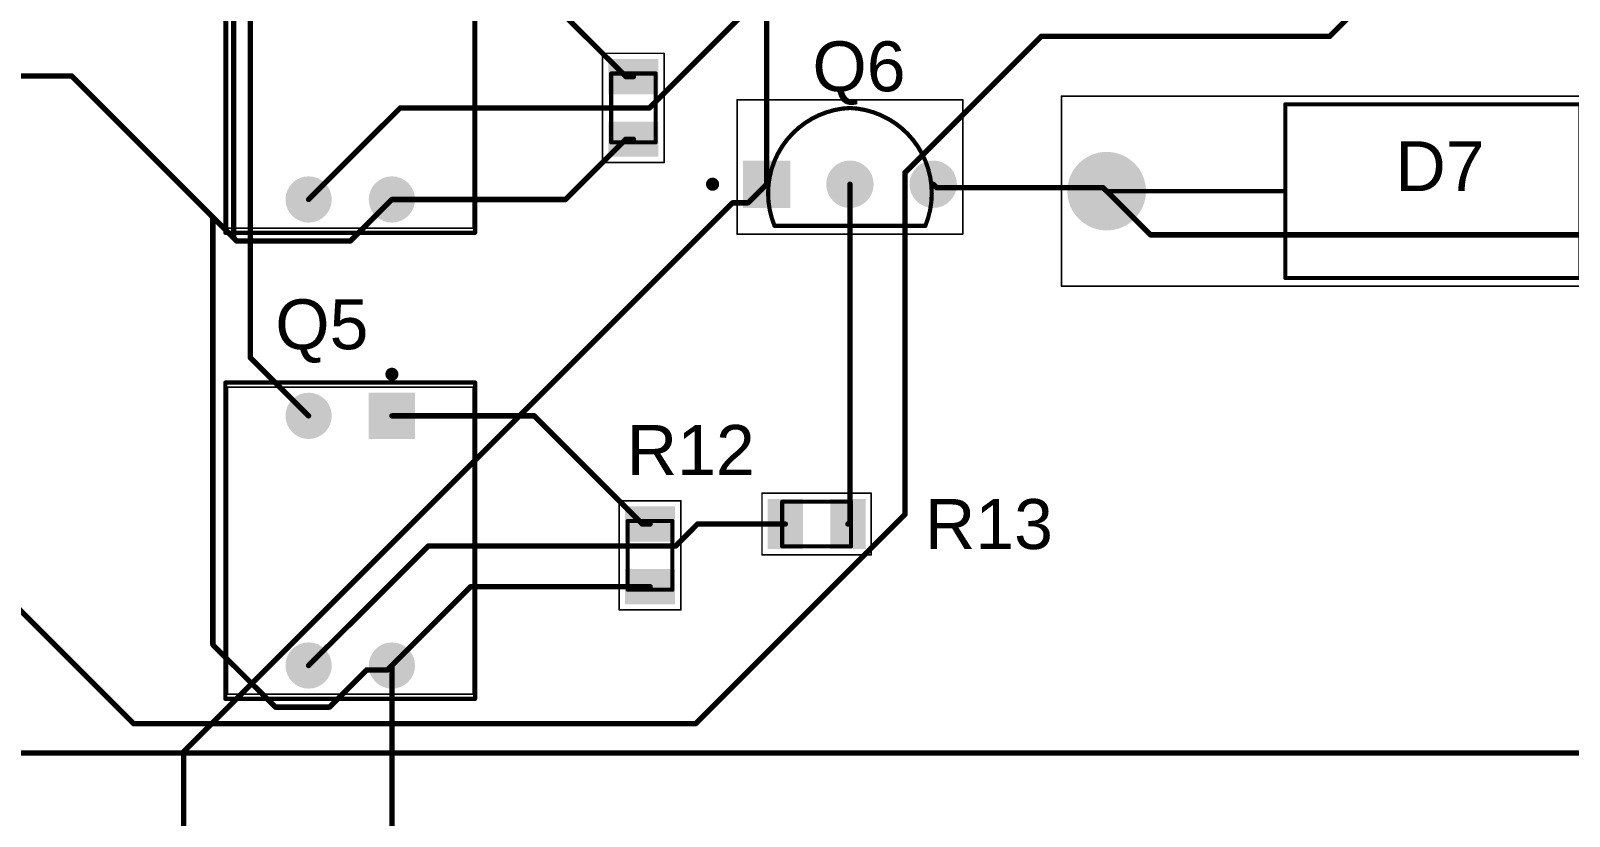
# Model space of a CAD drawing. Header units: inches. Extents: x -0.1 to 5.62, y -0.6 to 4.67.
# Drawn here: x 1.716 to 3.564, y 0.349 to 1.293 of the extents above; entities that cross this region are included whole.
import ezdxf

# ---------------------------------------------------------------- set-up
doc = ezdxf.new("R2010")
doc.units = ezdxf.units.IN
doc.header["$MEASUREMENT"] = 0
for name, color, linetype in [('Bottom Layer', 5, 'Continuous'), ('Bottom Solder', 6, 'Continuous'), ('Mechanical 13', 56, 'Continuous'), ('Mechanical 15', 56, 'Continuous'), ('Multi-Layer', 9, 'Continuous'), ('Pad Holes', 156, 'Continuous'), ('Top Layer', 1, 'Continuous'), ('Top Overlay', 2, 'Continuous'), ('Top Paste', 8, 'Continuous'), ('Top Solder', 216, 'Continuous')]:
    doc.layers.add(name, color=color, linetype=linetype)
doc.styles.add('Arial', font='', dxfattribs={"height": 0.2})
doc.styles.get('Arial').set_extended_font_data('Arial')

# ---------------------------------------------------------------- blocks, each defined once
blk = doc.blocks.new('2N2222A___1_2')
at = {"layer": 'Bottom Layer'}
blk.add_hatch(color=5, dxfattribs=at).paths.add_polyline_path([(-0.1256, -0.0662), (-0.0744, -0.0662), (-0.0744, -0.1173), (-0.1256, -0.1173)])
h = blk.add_hatch(color=5, dxfattribs=at)
edge = h.paths.add_edge_path()
edge.add_arc((0, -0.0917), 0.0256, 0, 360)
h = blk.add_hatch(color=5, dxfattribs=at)
edge = h.paths.add_edge_path()
edge.add_arc((0.1, -0.0917), 0.0256, 0, 360)
at = {"layer": 'Bottom Solder'}
blk.add_hatch(color=6, dxfattribs=at).paths.add_polyline_path([(-0.1285, -0.0632), (-0.0715, -0.0632), (-0.0715, -0.1202), (-0.1285, -0.1202)])
h = blk.add_hatch(color=6, dxfattribs=at)
edge = h.paths.add_edge_path()
edge.add_arc((0, -0.0917), 0.0285, 0, 360)
h = blk.add_hatch(color=6, dxfattribs=at)
edge = h.paths.add_edge_path()
edge.add_arc((0.1, -0.0917), 0.0285, 0, 360)
at = {"layer": 'Multi-Layer'}
h = blk.add_hatch(color=9, dxfattribs=at)
edge = h.paths.add_edge_path()
edge.add_arc((0, -0.0917), 0.0256, 0, 360)
h = blk.add_hatch(color=9, dxfattribs=at)
edge = h.paths.add_edge_path()
edge.add_arc((0.1, -0.0917), 0.0256, 0, 360)
at = {"layer": 'Pad Holes'}
h = blk.add_hatch(color=7, dxfattribs=at)
edge = h.paths.add_edge_path()
edge.add_arc((-0.1, -0.0917), 0.0156, 0, 360)
h = blk.add_hatch(color=7, dxfattribs=at)
edge = h.paths.add_edge_path()
edge.add_arc((0, -0.0917), 0.0156, 0, 360)
h = blk.add_hatch(color=7, dxfattribs=at)
edge = h.paths.add_edge_path()
edge.add_arc((0.1, -0.0917), 0.0156, 0, 360)
at = {"layer": 'Top Layer'}
blk.add_hatch(color=1, dxfattribs=at).paths.add_polyline_path([(-0.1256, -0.0662), (-0.0744, -0.0662), (-0.0744, -0.1173), (-0.1256, -0.1173)])
h = blk.add_hatch(color=1, dxfattribs=at)
edge = h.paths.add_edge_path()
edge.add_arc((0, -0.0917), 0.0256, 0, 360)
h = blk.add_hatch(color=1, dxfattribs=at)
edge = h.paths.add_edge_path()
edge.add_arc((0.1, -0.0917), 0.0256, 0, 360)
at = {"layer": 'Top Solder'}
blk.add_hatch(color=216, dxfattribs=at).paths.add_polyline_path([(-0.1285, -0.0632), (-0.0715, -0.0632), (-0.0715, -0.1202), (-0.1285, -0.1202)])
h = blk.add_hatch(color=216, dxfattribs=at)
edge = h.paths.add_edge_path()
edge.add_arc((0, -0.0917), 0.0285, 0, 360)
h = blk.add_hatch(color=216, dxfattribs=at)
edge = h.paths.add_edge_path()
edge.add_arc((0.1, -0.0917), 0.0285, 0, 360)
at = {"layer": 'Mechanical 13', "const_width": 0.005}
for points in [[(-0.0908, -0.141, -0.520567), (0.0008, 0)], [(-0.0008, 0, -0.520567), (0.0908, -0.141)]]:
    blk.add_lwpolyline(points, format="xyb", dxfattribs=at)
at = {"layer": 'Mechanical 13'}
for points, const_width in [([(-0.002, 0, 1), (0.0005, 0, 1)], 0.0025), ([(-0.0005, 0, 1), (0.002, 0, 1)], 0.0025), ([(-0.161, -0.0917, 1), (-0.1689, -0.0917, 1)], 0.00787), ([(-0.1708, -0.0917, 1), (-0.1669, -0.0917, 1)], 0.00394), ([(-0.163, -0.0917, 1), (-0.159, -0.0917, 1)], 0.00394), ([(-0.0921, -0.141, 1), (-0.0896, -0.141, 1)], 0.0025), ([(-0.0918, -0.1417, 1), (-0.0893, -0.1417, 1)], 0.0025), ([(0.0893, -0.1417, 1), (0.0918, -0.1417, 1)], 0.0025), ([(0.0896, -0.141, 1), (0.0921, -0.141, 1)], 0.0025)]:
    blk.add_lwpolyline(points, format="xyb", close=True, dxfattribs=dict(at, const_width=const_width))
at = {"layer": 'Mechanical 13', "const_width": 0.005}
blk.add_lwpolyline([(-0.0906, -0.1417), (0.0906, -0.1417)], dxfattribs=at)
at = {"layer": 'Mechanical 15', "const_width": 0.00197}
for points in [[(-0.1354, 0.0099), (0.1354, 0.0099)], [(-0.1354, -0.1516), (-0.1354, 0.0099)], [(0.1354, -0.1516), (0.1354, 0.0099)], [(-0.1354, -0.1516), (0.1354, -0.1516)]]:
    blk.add_lwpolyline(points, dxfattribs=at)
at = {"layer": 'Mechanical 15', "const_width": 0.000984}
for points in [[(-0.1359, 0.0099, 1), (-0.1349, 0.0099, 1)], [(-0.1359, 0.0099, 1), (-0.1349, 0.0099, 1)], [(0.1349, 0.0099, 1), (0.1359, 0.0099, 1)], [(0.1349, 0.0099, 1), (0.1359, 0.0099, 1)], [(-0.1359, -0.1516, 1), (-0.1349, -0.1516, 1)], [(-0.1359, -0.1516, 1), (-0.1349, -0.1516, 1)], [(0.1349, -0.1516, 1), (0.1359, -0.1516, 1)], [(0.1349, -0.1516, 1), (0.1359, -0.1516, 1)]]:
    blk.add_lwpolyline(points, format="xyb", close=True, dxfattribs=at)
at = {"layer": 'Top Overlay', "const_width": 0.005}
for points in [[(-0.0862, -0.0544, -0.267949), (0.0008, 0)], [(-0.0008, 0, -0.267949), (0.0862, -0.0544)]]:
    blk.add_lwpolyline(points, format="xyb", dxfattribs=at)
at = {"layer": 'Top Overlay'}
for points, const_width in [([(-0.0021, 0, 1), (0.0004, 0, 1)], 0.0025), ([(-0.0004, 0, 1), (0.0021, 0, 1)], 0.0025), ([(-0.0875, -0.0544, 1), (-0.085, -0.0544, 1)], 0.0025), ([(0.085, -0.0544, 1), (0.0875, -0.0544, 1)], 0.0025), ([(-0.161, -0.0917, 1), (-0.1689, -0.0917, 1)], 0.00787), ([(-0.1708, -0.0917, 1), (-0.1669, -0.0917, 1)], 0.00394), ([(-0.163, -0.0917, 1), (-0.159, -0.0917, 1)], 0.00394), ([(-0.0918, -0.1417, 1), (-0.0893, -0.1417, 1)], 0.0025), ([(0.0893, -0.1417, 1), (0.0918, -0.1417, 1)], 0.0025)]:
    blk.add_lwpolyline(points, format="xyb", close=True, dxfattribs=dict(at, const_width=const_width))
at = {"layer": 'Top Overlay', "const_width": 0.005}
blk.add_lwpolyline([(-0.0906, -0.1417), (0.0906, -0.1417)], dxfattribs=at)
blk = doc.blocks.new('RESC2012X60N_13')
at = {"layer": 'Top Layer'}
for points in [[(-0.0557, 0.0272), (-0.0195, 0.0272), (-0.0195, -0.0272), (-0.0557, -0.0272)], [(0.0195, 0.0272), (0.0557, 0.0272), (0.0557, -0.0272), (0.0195, -0.0272)]]:
    blk.add_hatch(color=1, dxfattribs=at).paths.add_polyline_path(points)
at = {"layer": 'Top Paste'}
for points in [[(-0.0557, 0.0272), (-0.0195, 0.0272), (-0.0195, -0.0272), (-0.0557, -0.0272)], [(0.0195, 0.0272), (0.0557, 0.0272), (0.0557, -0.0272), (0.0195, -0.0272)]]:
    blk.add_hatch(color=8, dxfattribs=at).paths.add_polyline_path(points)
at = {"layer": 'Top Solder'}
for points in [[(-0.0587, 0.0301), (-0.0165, 0.0301), (-0.0165, -0.0301), (-0.0587, -0.0301)], [(0.0165, 0.0301), (0.0587, 0.0301), (0.0587, -0.0301), (0.0165, -0.0301)]]:
    blk.add_hatch(color=216, dxfattribs=at).paths.add_polyline_path(points)
at = {"layer": 'Mechanical 13', "const_width": 0.005}
for points in [[(-0.0413, -0.0268), (-0.0413, 0.0268)], [(-0.0413, 0.0268), (0.0413, 0.0268)], [(0.0413, -0.0268), (0.0413, 0.0268)], [(-0.0413, -0.0268), (0.0413, -0.0268)]]:
    blk.add_lwpolyline(points, dxfattribs=at)
at = {"layer": 'Mechanical 13', "const_width": 0.0025}
for points in [[(-0.0426, 0.0268, 1), (-0.0401, 0.0268, 1)], [(-0.0426, 0.0268, 1), (-0.0401, 0.0268, 1)], [(0.0401, 0.0268, 1), (0.0426, 0.0268, 1)], [(0.0401, 0.0268, 1), (0.0426, 0.0268, 1)], [(-0.0426, -0.0268, 1), (-0.0401, -0.0268, 1)], [(-0.0426, -0.0268, 1), (-0.0401, -0.0268, 1)], [(0.0401, -0.0268, 1), (0.0426, -0.0268, 1)], [(0.0401, -0.0268, 1), (0.0426, -0.0268, 1)]]:
    blk.add_lwpolyline(points, format="xyb", close=True, dxfattribs=at)
at = {"layer": 'Mechanical 15', "const_width": 0.00197}
for points in [[(-0.0656, -0.037), (-0.0656, 0.037)], [(-0.0656, 0.037), (0.0656, 0.037)], [(0.0656, -0.037), (0.0656, 0.037)], [(-0.0656, -0.037), (0.0656, -0.037)]]:
    blk.add_lwpolyline(points, dxfattribs=at)
at = {"layer": 'Mechanical 15', "const_width": 0.000984}
for points in [[(-0.066, 0.037, 1), (-0.0651, 0.037, 1)], [(-0.066, 0.037, 1), (-0.0651, 0.037, 1)], [(0.0651, 0.037, 1), (0.066, 0.037, 1)], [(0.0651, 0.037, 1), (0.066, 0.037, 1)], [(-0.066, -0.037, 1), (-0.0651, -0.037, 1)], [(-0.066, -0.037, 1), (-0.0651, -0.037, 1)], [(0.0651, -0.037, 1), (0.066, -0.037, 1)], [(0.0651, -0.037, 1), (0.066, -0.037, 1)]]:
    blk.add_lwpolyline(points, format="xyb", close=True, dxfattribs=at)
at = {"layer": 'Top Overlay', "const_width": 0.005}
for points in [[(-0.0067, 0.0268), (0.0067, 0.0268)], [(-0.0067, -0.0268), (0.0067, -0.0268)]]:
    blk.add_lwpolyline(points, dxfattribs=at)
at = {"layer": 'Top Overlay', "const_width": 0.0025}
for points in [[(-0.0079, 0.0268, 1), (-0.0054, 0.0268, 1)], [(0.0054, 0.0268, 1), (0.0079, 0.0268, 1)], [(-0.0079, -0.0268, 1), (-0.0054, -0.0268, 1)], [(0.0054, -0.0268, 1), (0.0079, -0.0268, 1)]]:
    blk.add_lwpolyline(points, format="xyb", close=True, dxfattribs=at)
blk = doc.blocks.new('RESC2012X60N_14')
at = {"layer": 'Top Layer'}
for points in [[(-0.0557, 0.0272), (-0.0195, 0.0272), (-0.0195, -0.0272), (-0.0557, -0.0272)], [(0.0195, 0.0272), (0.0557, 0.0272), (0.0557, -0.0272), (0.0195, -0.0272)]]:
    blk.add_hatch(color=1, dxfattribs=at).paths.add_polyline_path(points)
at = {"layer": 'Top Paste'}
for points in [[(-0.0557, 0.0272), (-0.0195, 0.0272), (-0.0195, -0.0272), (-0.0557, -0.0272)], [(0.0195, 0.0272), (0.0557, 0.0272), (0.0557, -0.0272), (0.0195, -0.0272)]]:
    blk.add_hatch(color=8, dxfattribs=at).paths.add_polyline_path(points)
at = {"layer": 'Top Solder'}
for points in [[(-0.0587, 0.0301), (-0.0165, 0.0301), (-0.0165, -0.0301), (-0.0587, -0.0301)], [(0.0165, 0.0301), (0.0587, 0.0301), (0.0587, -0.0301), (0.0165, -0.0301)]]:
    blk.add_hatch(color=216, dxfattribs=at).paths.add_polyline_path(points)
at = {"layer": 'Mechanical 13', "const_width": 0.005}
for points in [[(-0.0413, 0.0268), (-0.0413, -0.0268)], [(-0.0413, 0.0268), (0.0413, 0.0268)], [(0.0413, 0.0268), (0.0413, -0.0268)], [(-0.0413, -0.0268), (0.0413, -0.0268)]]:
    blk.add_lwpolyline(points, dxfattribs=at)
at = {"layer": 'Mechanical 13', "const_width": 0.0025}
for points in [[(-0.0426, 0.0268, 1), (-0.0401, 0.0268, 1)], [(-0.0426, 0.0268, 1), (-0.0401, 0.0268, 1)], [(0.0401, 0.0268, 1), (0.0426, 0.0268, 1)], [(0.0401, 0.0268, 1), (0.0426, 0.0268, 1)], [(-0.0426, -0.0268, 1), (-0.0401, -0.0268, 1)], [(-0.0426, -0.0268, 1), (-0.0401, -0.0268, 1)], [(0.0401, -0.0268, 1), (0.0426, -0.0268, 1)], [(0.0401, -0.0268, 1), (0.0426, -0.0268, 1)]]:
    blk.add_lwpolyline(points, format="xyb", close=True, dxfattribs=at)
at = {"layer": 'Mechanical 15', "const_width": 0.00197}
for points in [[(-0.0656, 0.037), (-0.0656, -0.037)], [(-0.0656, 0.037), (0.0656, 0.037)], [(0.0656, 0.037), (0.0656, -0.037)], [(-0.0656, -0.037), (0.0656, -0.037)]]:
    blk.add_lwpolyline(points, dxfattribs=at)
at = {"layer": 'Mechanical 15', "const_width": 0.000984}
for points in [[(-0.066, 0.037, 1), (-0.0651, 0.037, 1)], [(-0.066, 0.037, 1), (-0.0651, 0.037, 1)], [(0.0651, 0.037, 1), (0.066, 0.037, 1)], [(0.0651, 0.037, 1), (0.066, 0.037, 1)], [(-0.066, -0.037, 1), (-0.0651, -0.037, 1)], [(-0.066, -0.037, 1), (-0.0651, -0.037, 1)], [(0.0651, -0.037, 1), (0.066, -0.037, 1)], [(0.0651, -0.037, 1), (0.066, -0.037, 1)]]:
    blk.add_lwpolyline(points, format="xyb", close=True, dxfattribs=at)
at = {"layer": 'Top Overlay', "const_width": 0.005}
for points in [[(-0.0067, 0.0268), (0.0067, 0.0268)], [(-0.0067, -0.0268), (0.0067, -0.0268)]]:
    blk.add_lwpolyline(points, dxfattribs=at)
at = {"layer": 'Top Overlay', "const_width": 0.0025}
for points in [[(-0.0079, 0.0268, 1), (-0.0054, 0.0268, 1)], [(0.0054, 0.0268, 1), (0.0079, 0.0268, 1)], [(-0.0079, -0.0268, 1), (-0.0054, -0.0268, 1)], [(0.0054, -0.0268, 1), (0.0079, -0.0268, 1)]]:
    blk.add_lwpolyline(points, format="xyb", close=True, dxfattribs=at)
blk = doc.blocks.new('RESC2012X60N_16')
at = {"layer": 'Top Layer'}
for points in [[(-0.0557, 0.0272), (-0.0195, 0.0272), (-0.0195, -0.0272), (-0.0557, -0.0272)], [(0.0195, 0.0272), (0.0557, 0.0272), (0.0557, -0.0272), (0.0195, -0.0272)]]:
    blk.add_hatch(color=1, dxfattribs=at).paths.add_polyline_path(points)
at = {"layer": 'Top Paste'}
for points in [[(-0.0557, 0.0272), (-0.0195, 0.0272), (-0.0195, -0.0272), (-0.0557, -0.0272)], [(0.0195, 0.0272), (0.0557, 0.0272), (0.0557, -0.0272), (0.0195, -0.0272)]]:
    blk.add_hatch(color=8, dxfattribs=at).paths.add_polyline_path(points)
at = {"layer": 'Top Solder'}
for points in [[(-0.0587, 0.0301), (-0.0165, 0.0301), (-0.0165, -0.0301), (-0.0587, -0.0301)], [(0.0165, 0.0301), (0.0587, 0.0301), (0.0587, -0.0301), (0.0165, -0.0301)]]:
    blk.add_hatch(color=216, dxfattribs=at).paths.add_polyline_path(points)
at = {"layer": 'Mechanical 13', "const_width": 0.005}
for points in [[(-0.0413, 0.0268), (-0.0413, -0.0268)], [(-0.0413, 0.0268), (0.0413, 0.0268)], [(0.0413, 0.0268), (0.0413, -0.0268)], [(-0.0413, -0.0268), (0.0413, -0.0268)]]:
    blk.add_lwpolyline(points, dxfattribs=at)
at = {"layer": 'Mechanical 13', "const_width": 0.0025}
for points in [[(-0.0426, 0.0268, 1), (-0.0401, 0.0268, 1)], [(-0.0426, 0.0268, 1), (-0.0401, 0.0268, 1)], [(0.0401, 0.0268, 1), (0.0426, 0.0268, 1)], [(0.0401, 0.0268, 1), (0.0426, 0.0268, 1)], [(-0.0426, -0.0268, 1), (-0.0401, -0.0268, 1)], [(-0.0426, -0.0268, 1), (-0.0401, -0.0268, 1)], [(0.0401, -0.0268, 1), (0.0426, -0.0268, 1)], [(0.0401, -0.0268, 1), (0.0426, -0.0268, 1)]]:
    blk.add_lwpolyline(points, format="xyb", close=True, dxfattribs=at)
at = {"layer": 'Mechanical 15', "const_width": 0.00197}
for points in [[(-0.0656, 0.037), (-0.0656, -0.037)], [(-0.0656, 0.037), (0.0656, 0.037)], [(0.0656, 0.037), (0.0656, -0.037)], [(-0.0656, -0.037), (0.0656, -0.037)]]:
    blk.add_lwpolyline(points, dxfattribs=at)
at = {"layer": 'Mechanical 15', "const_width": 0.000984}
for points in [[(-0.066, 0.037, 1), (-0.0651, 0.037, 1)], [(-0.066, 0.037, 1), (-0.0651, 0.037, 1)], [(0.0651, 0.037, 1), (0.066, 0.037, 1)], [(0.0651, 0.037, 1), (0.066, 0.037, 1)], [(-0.066, -0.037, 1), (-0.0651, -0.037, 1)], [(-0.066, -0.037, 1), (-0.0651, -0.037, 1)], [(0.0651, -0.037, 1), (0.066, -0.037, 1)], [(0.0651, -0.037, 1), (0.066, -0.037, 1)]]:
    blk.add_lwpolyline(points, format="xyb", close=True, dxfattribs=at)
at = {"layer": 'Top Overlay', "const_width": 0.005}
for points in [[(-0.0067, 0.0268), (0.0067, 0.0268)], [(-0.0067, -0.0268), (0.0067, -0.0268)]]:
    blk.add_lwpolyline(points, dxfattribs=at)
at = {"layer": 'Top Overlay', "const_width": 0.0025}
for points in [[(-0.0079, 0.0268, 1), (-0.0054, 0.0268, 1)], [(0.0054, 0.0268, 1), (0.0079, 0.0268, 1)], [(-0.0079, -0.0268, 1), (-0.0054, -0.0268, 1)], [(0.0054, -0.0268, 1), (0.0079, -0.0268, 1)]]:
    blk.add_lwpolyline(points, format="xyb", close=True, dxfattribs=at)
blk = doc.blocks.new('PC817_25')
at = {"layer": 'Bottom Layer'}
blk.add_hatch(color=5, dxfattribs=at).paths.add_polyline_path([(-0.1748, 0.0748), (-0.1252, 0.0748), (-0.1252, 0.0252), (-0.1748, 0.0252)])
h = blk.add_hatch(color=5, dxfattribs=at)
edge = h.paths.add_edge_path()
edge.add_arc((0.15, 0.05), 0.0248, 0, 360)
h = blk.add_hatch(color=5, dxfattribs=at)
edge = h.paths.add_edge_path()
edge.add_arc((-0.15, -0.05), 0.0248, 0, 360)
h = blk.add_hatch(color=5, dxfattribs=at)
edge = h.paths.add_edge_path()
edge.add_arc((0.15, -0.05), 0.0248, 0, 360)
at = {"layer": 'Bottom Solder'}
blk.add_hatch(color=6, dxfattribs=at).paths.add_polyline_path([(-0.1778, 0.0778), (-0.1222, 0.0778), (-0.1222, 0.0222), (-0.1778, 0.0222)])
h = blk.add_hatch(color=6, dxfattribs=at)
edge = h.paths.add_edge_path()
edge.add_arc((0.15, 0.05), 0.0278, 0, 360)
h = blk.add_hatch(color=6, dxfattribs=at)
edge = h.paths.add_edge_path()
edge.add_arc((-0.15, -0.05), 0.0278, 0, 360)
h = blk.add_hatch(color=6, dxfattribs=at)
edge = h.paths.add_edge_path()
edge.add_arc((0.15, -0.05), 0.0278, 0, 360)
at = {"layer": 'Multi-Layer'}
h = blk.add_hatch(color=9, dxfattribs=at)
edge = h.paths.add_edge_path()
edge.add_arc((0.15, 0.05), 0.0248, 0, 360)
h = blk.add_hatch(color=9, dxfattribs=at)
edge = h.paths.add_edge_path()
edge.add_arc((-0.15, -0.05), 0.0248, 0, 360)
h = blk.add_hatch(color=9, dxfattribs=at)
edge = h.paths.add_edge_path()
edge.add_arc((0.15, -0.05), 0.0248, 0, 360)
at = {"layer": 'Pad Holes'}
h = blk.add_hatch(color=7, dxfattribs=at)
edge = h.paths.add_edge_path()
edge.add_arc((-0.15, 0.05), 0.0165, 0, 360)
h = blk.add_hatch(color=7, dxfattribs=at)
edge = h.paths.add_edge_path()
edge.add_arc((0.15, 0.05), 0.0165, 0, 360)
h = blk.add_hatch(color=7, dxfattribs=at)
edge = h.paths.add_edge_path()
edge.add_arc((-0.15, -0.05), 0.0165, 0, 360)
h = blk.add_hatch(color=7, dxfattribs=at)
edge = h.paths.add_edge_path()
edge.add_arc((0.15, -0.05), 0.0165, 0, 360)
at = {"layer": 'Top Layer'}
blk.add_hatch(color=1, dxfattribs=at).paths.add_polyline_path([(-0.1748, 0.0748), (-0.1252, 0.0748), (-0.1252, 0.0252), (-0.1748, 0.0252)])
h = blk.add_hatch(color=1, dxfattribs=at)
edge = h.paths.add_edge_path()
edge.add_arc((0.15, 0.05), 0.0248, 0, 360)
h = blk.add_hatch(color=1, dxfattribs=at)
edge = h.paths.add_edge_path()
edge.add_arc((-0.15, -0.05), 0.0248, 0, 360)
h = blk.add_hatch(color=1, dxfattribs=at)
edge = h.paths.add_edge_path()
edge.add_arc((0.15, -0.05), 0.0248, 0, 360)
at = {"layer": 'Top Solder'}
blk.add_hatch(color=216, dxfattribs=at).paths.add_polyline_path([(-0.1778, 0.0778), (-0.1222, 0.0778), (-0.1222, 0.0222), (-0.1778, 0.0222)])
h = blk.add_hatch(color=216, dxfattribs=at)
edge = h.paths.add_edge_path()
edge.add_arc((0.15, 0.05), 0.0278, 0, 360)
h = blk.add_hatch(color=216, dxfattribs=at)
edge = h.paths.add_edge_path()
edge.add_arc((-0.15, -0.05), 0.0278, 0, 360)
h = blk.add_hatch(color=216, dxfattribs=at)
edge = h.paths.add_edge_path()
edge.add_arc((0.15, -0.05), 0.0278, 0, 360)
at = {"layer": 'Mechanical 13', "const_width": 0.005}
for points in [[(-0.19, -0.15), (-0.19, 0.15)], [(0.19, 0.15), (-0.19, 0.15)], [(0.19, -0.15), (0.19, 0.15)], [(0.19, -0.15), (-0.19, -0.15)]]:
    blk.add_lwpolyline(points, dxfattribs=at)
at = {"layer": 'Mechanical 13', "const_width": 0.0025}
for points in [[(-0.1913, 0.15, 1), (-0.1888, 0.15, 1)], [(-0.1913, 0.15, 1), (-0.1888, 0.15, 1)], [(0.1888, 0.15, 1), (0.1913, 0.15, 1)], [(0.1888, 0.15, 1), (0.1913, 0.15, 1)], [(-0.1913, -0.15, 1), (-0.1888, -0.15, 1)], [(-0.1913, -0.15, 1), (-0.1888, -0.15, 1)], [(0.1888, -0.15, 1), (0.1913, -0.15, 1)], [(0.1888, -0.15, 1), (0.1913, -0.15, 1)]]:
    blk.add_lwpolyline(points, format="xyb", close=True, dxfattribs=at)
at = {"layer": 'Mechanical 15', "const_width": 0.00197}
for points in [[(-0.1846, -0.1476), (-0.1846, 0.1476)], [(0.1846, 0.1476), (-0.1846, 0.1476)], [(0.1846, -0.1476), (0.1846, 0.1476)], [(0.1846, -0.1476), (-0.1846, -0.1476)]]:
    blk.add_lwpolyline(points, dxfattribs=at)
at = {"layer": 'Mechanical 15', "const_width": 0.000984}
for points in [[(-0.1851, 0.1476, 1), (-0.1842, 0.1476, 1)], [(-0.1851, 0.1476, 1), (-0.1842, 0.1476, 1)], [(0.1842, 0.1476, 1), (0.1851, 0.1476, 1)], [(0.1842, 0.1476, 1), (0.1851, 0.1476, 1)], [(-0.1851, -0.1476, 1), (-0.1842, -0.1476, 1)], [(-0.1851, -0.1476, 1), (-0.1842, -0.1476, 1)], [(0.1842, -0.1476, 1), (0.1851, -0.1476, 1)], [(0.1842, -0.1476, 1), (0.1851, -0.1476, 1)]]:
    blk.add_lwpolyline(points, format="xyb", close=True, dxfattribs=at)
at = {"layer": 'Top Overlay', "const_width": 0.005}
for points in [[(-0.19, -0.15), (-0.19, 0.15)], [(0.19, 0.15), (-0.19, 0.15)], [(0.19, -0.15), (0.19, 0.15)], [(0.19, -0.15), (-0.19, -0.15)]]:
    blk.add_lwpolyline(points, dxfattribs=at)
at = {"layer": 'Top Overlay'}
for points, const_width in [([(-0.1913, 0.15, 1), (-0.1888, 0.15, 1)], 0.0025), ([(-0.1913, 0.15, 1), (-0.1888, 0.15, 1)], 0.0025), ([(0.1888, 0.15, 1), (0.1913, 0.15, 1)], 0.0025), ([(0.1888, 0.15, 1), (0.1913, 0.15, 1)], 0.0025), ([(-0.1961, 0.05, 1), (-0.2039, 0.05, 1)], 0.00787), ([(-0.2059, 0.05, 1), (-0.202, 0.05, 1)], 0.00394), ([(-0.198, 0.05, 1), (-0.1941, 0.05, 1)], 0.00394), ([(-0.1913, -0.15, 1), (-0.1888, -0.15, 1)], 0.0025), ([(-0.1913, -0.15, 1), (-0.1888, -0.15, 1)], 0.0025), ([(0.1888, -0.15, 1), (0.1913, -0.15, 1)], 0.0025), ([(0.1888, -0.15, 1), (0.1913, -0.15, 1)], 0.0025)]:
    blk.add_lwpolyline(points, format="xyb", close=True, dxfattribs=dict(at, const_width=const_width))
blk = doc.blocks.new('PC817_26')
at = {"layer": 'Bottom Layer'}
blk.add_hatch(color=5, dxfattribs=at).paths.add_polyline_path([(-0.1748, 0.0748), (-0.1252, 0.0748), (-0.1252, 0.0252), (-0.1748, 0.0252)])
h = blk.add_hatch(color=5, dxfattribs=at)
edge = h.paths.add_edge_path()
edge.add_arc((0.15, 0.05), 0.0248, 0, 360)
h = blk.add_hatch(color=5, dxfattribs=at)
edge = h.paths.add_edge_path()
edge.add_arc((-0.15, -0.05), 0.0248, 0, 360)
h = blk.add_hatch(color=5, dxfattribs=at)
edge = h.paths.add_edge_path()
edge.add_arc((0.15, -0.05), 0.0248, 0, 360)
at = {"layer": 'Bottom Solder'}
blk.add_hatch(color=6, dxfattribs=at).paths.add_polyline_path([(-0.1778, 0.0778), (-0.1222, 0.0778), (-0.1222, 0.0222), (-0.1778, 0.0222)])
h = blk.add_hatch(color=6, dxfattribs=at)
edge = h.paths.add_edge_path()
edge.add_arc((0.15, 0.05), 0.0278, 0, 360)
h = blk.add_hatch(color=6, dxfattribs=at)
edge = h.paths.add_edge_path()
edge.add_arc((-0.15, -0.05), 0.0278, 0, 360)
h = blk.add_hatch(color=6, dxfattribs=at)
edge = h.paths.add_edge_path()
edge.add_arc((0.15, -0.05), 0.0278, 0, 360)
at = {"layer": 'Multi-Layer'}
h = blk.add_hatch(color=9, dxfattribs=at)
edge = h.paths.add_edge_path()
edge.add_arc((0.15, 0.05), 0.0248, 0, 360)
h = blk.add_hatch(color=9, dxfattribs=at)
edge = h.paths.add_edge_path()
edge.add_arc((-0.15, -0.05), 0.0248, 0, 360)
h = blk.add_hatch(color=9, dxfattribs=at)
edge = h.paths.add_edge_path()
edge.add_arc((0.15, -0.05), 0.0248, 0, 360)
at = {"layer": 'Pad Holes'}
h = blk.add_hatch(color=7, dxfattribs=at)
edge = h.paths.add_edge_path()
edge.add_arc((-0.15, 0.05), 0.0165, 0, 360)
h = blk.add_hatch(color=7, dxfattribs=at)
edge = h.paths.add_edge_path()
edge.add_arc((0.15, 0.05), 0.0165, 0, 360)
h = blk.add_hatch(color=7, dxfattribs=at)
edge = h.paths.add_edge_path()
edge.add_arc((-0.15, -0.05), 0.0165, 0, 360)
h = blk.add_hatch(color=7, dxfattribs=at)
edge = h.paths.add_edge_path()
edge.add_arc((0.15, -0.05), 0.0165, 0, 360)
at = {"layer": 'Top Layer'}
blk.add_hatch(color=1, dxfattribs=at).paths.add_polyline_path([(-0.1748, 0.0748), (-0.1252, 0.0748), (-0.1252, 0.0252), (-0.1748, 0.0252)])
h = blk.add_hatch(color=1, dxfattribs=at)
edge = h.paths.add_edge_path()
edge.add_arc((0.15, 0.05), 0.0248, 0, 360)
h = blk.add_hatch(color=1, dxfattribs=at)
edge = h.paths.add_edge_path()
edge.add_arc((-0.15, -0.05), 0.0248, 0, 360)
h = blk.add_hatch(color=1, dxfattribs=at)
edge = h.paths.add_edge_path()
edge.add_arc((0.15, -0.05), 0.0248, 0, 360)
at = {"layer": 'Top Solder'}
blk.add_hatch(color=216, dxfattribs=at).paths.add_polyline_path([(-0.1778, 0.0778), (-0.1222, 0.0778), (-0.1222, 0.0222), (-0.1778, 0.0222)])
h = blk.add_hatch(color=216, dxfattribs=at)
edge = h.paths.add_edge_path()
edge.add_arc((0.15, 0.05), 0.0278, 0, 360)
h = blk.add_hatch(color=216, dxfattribs=at)
edge = h.paths.add_edge_path()
edge.add_arc((-0.15, -0.05), 0.0278, 0, 360)
h = blk.add_hatch(color=216, dxfattribs=at)
edge = h.paths.add_edge_path()
edge.add_arc((0.15, -0.05), 0.0278, 0, 360)
at = {"layer": 'Mechanical 13', "const_width": 0.005}
for points in [[(-0.19, -0.15), (-0.19, 0.15)], [(0.19, 0.15), (-0.19, 0.15)], [(0.19, -0.15), (0.19, 0.15)], [(0.19, -0.15), (-0.19, -0.15)]]:
    blk.add_lwpolyline(points, dxfattribs=at)
at = {"layer": 'Mechanical 13', "const_width": 0.0025}
for points in [[(-0.1913, 0.15, 1), (-0.1888, 0.15, 1)], [(-0.1913, 0.15, 1), (-0.1888, 0.15, 1)], [(0.1888, 0.15, 1), (0.1913, 0.15, 1)], [(0.1888, 0.15, 1), (0.1913, 0.15, 1)], [(-0.1913, -0.15, 1), (-0.1888, -0.15, 1)], [(-0.1913, -0.15, 1), (-0.1888, -0.15, 1)], [(0.1888, -0.15, 1), (0.1913, -0.15, 1)], [(0.1888, -0.15, 1), (0.1913, -0.15, 1)]]:
    blk.add_lwpolyline(points, format="xyb", close=True, dxfattribs=at)
at = {"layer": 'Mechanical 15', "const_width": 0.00197}
for points in [[(-0.1846, -0.1476), (-0.1846, 0.1476)], [(0.1846, 0.1476), (-0.1846, 0.1476)], [(0.1846, -0.1476), (0.1846, 0.1476)], [(0.1846, -0.1476), (-0.1846, -0.1476)]]:
    blk.add_lwpolyline(points, dxfattribs=at)
at = {"layer": 'Mechanical 15', "const_width": 0.000984}
for points in [[(-0.1851, 0.1476, 1), (-0.1842, 0.1476, 1)], [(-0.1851, 0.1476, 1), (-0.1842, 0.1476, 1)], [(0.1842, 0.1476, 1), (0.1851, 0.1476, 1)], [(0.1842, 0.1476, 1), (0.1851, 0.1476, 1)], [(-0.1851, -0.1476, 1), (-0.1842, -0.1476, 1)], [(-0.1851, -0.1476, 1), (-0.1842, -0.1476, 1)], [(0.1842, -0.1476, 1), (0.1851, -0.1476, 1)], [(0.1842, -0.1476, 1), (0.1851, -0.1476, 1)]]:
    blk.add_lwpolyline(points, format="xyb", close=True, dxfattribs=at)
at = {"layer": 'Top Overlay', "const_width": 0.005}
for points in [[(-0.19, -0.15), (-0.19, 0.15)], [(0.19, 0.15), (-0.19, 0.15)], [(0.19, -0.15), (0.19, 0.15)], [(0.19, -0.15), (-0.19, -0.15)]]:
    blk.add_lwpolyline(points, dxfattribs=at)
at = {"layer": 'Top Overlay'}
for points, const_width in [([(-0.1913, 0.15, 1), (-0.1888, 0.15, 1)], 0.0025), ([(-0.1913, 0.15, 1), (-0.1888, 0.15, 1)], 0.0025), ([(0.1888, 0.15, 1), (0.1913, 0.15, 1)], 0.0025), ([(0.1888, 0.15, 1), (0.1913, 0.15, 1)], 0.0025), ([(-0.1961, 0.05, 1), (-0.2039, 0.05, 1)], 0.00787), ([(-0.2059, 0.05, 1), (-0.202, 0.05, 1)], 0.00394), ([(-0.198, 0.05, 1), (-0.1941, 0.05, 1)], 0.00394), ([(-0.1913, -0.15, 1), (-0.1888, -0.15, 1)], 0.0025), ([(-0.1913, -0.15, 1), (-0.1888, -0.15, 1)], 0.0025), ([(0.1888, -0.15, 1), (0.1913, -0.15, 1)], 0.0025), ([(0.1888, -0.15, 1), (0.1913, -0.15, 1)], 0.0025)]:
    blk.add_lwpolyline(points, format="xyb", close=True, dxfattribs=dict(at, const_width=const_width))
blk = doc.blocks.new('DIOAD1990W125L900D530_37')
at = {"layer": 'Bottom Layer'}
blk.add_hatch(color=5, dxfattribs=at).paths.add_polyline_path([(-0.436, 0.0443), (-0.3474, 0.0443), (-0.3474, -0.0443), (-0.436, -0.0443)])
h = blk.add_hatch(color=5, dxfattribs=at)
edge = h.paths.add_edge_path()
edge.add_arc((0.3917, 0), 0.0443, 0, 360)
at = {"layer": 'Bottom Solder'}
blk.add_hatch(color=6, dxfattribs=at).paths.add_polyline_path([(-0.439, 0.0472), (-0.3445, 0.0472), (-0.3445, -0.0472), (-0.439, -0.0472)])
h = blk.add_hatch(color=6, dxfattribs=at)
edge = h.paths.add_edge_path()
edge.add_arc((0.3917, 0), 0.0472, 0, 360)
at = {"layer": 'Multi-Layer'}
h = blk.add_hatch(color=9, dxfattribs=at)
edge = h.paths.add_edge_path()
edge.add_arc((0.3917, 0), 0.0443, 0, 360)
at = {"layer": 'Pad Holes'}
h = blk.add_hatch(color=7, dxfattribs=at)
edge = h.paths.add_edge_path()
edge.add_arc((-0.3917, 0), 0.0295, 0, 360)
h = blk.add_hatch(color=7, dxfattribs=at)
edge = h.paths.add_edge_path()
edge.add_arc((0.3917, 0), 0.0295, 0, 360)
at = {"layer": 'Top Layer'}
blk.add_hatch(color=1, dxfattribs=at).paths.add_polyline_path([(-0.436, 0.0443), (-0.3474, 0.0443), (-0.3474, -0.0443), (-0.436, -0.0443)])
h = blk.add_hatch(color=1, dxfattribs=at)
edge = h.paths.add_edge_path()
edge.add_arc((0.3917, 0), 0.0443, 0, 360)
at = {"layer": 'Top Solder'}
blk.add_hatch(color=216, dxfattribs=at).paths.add_polyline_path([(-0.439, 0.0472), (-0.3445, 0.0472), (-0.3445, -0.0472), (-0.439, -0.0472)])
h = blk.add_hatch(color=216, dxfattribs=at)
edge = h.paths.add_edge_path()
edge.add_arc((0.3917, 0), 0.0472, 0, 360)
at = {"layer": 'Mechanical 13', "const_width": 0.005}
for points in [[(0.1772, 0.1043), (-0.1772, 0.1043)], [(-0.1772, 0.1043), (-0.1772, 0)], [(0.1772, 0.1043), (0.1772, 0)], [(-0.1772, 0), (-0.3917, 0)], [(-0.1772, 0), (-0.1772, -0.1043)], [(0.3917, 0), (0.1772, 0)], [(0.1772, 0), (0.1772, -0.1043)], [(0.1772, -0.1043), (-0.1772, -0.1043)]]:
    blk.add_lwpolyline(points, dxfattribs=at)
at = {"layer": 'Mechanical 13'}
for points, const_width in [([(-0.1784, 0.1043, 1), (-0.1759, 0.1043, 1)], 0.0025), ([(-0.1784, 0.1043, 1), (-0.1759, 0.1043, 1)], 0.0025), ([(0.1759, 0.1043, 1), (0.1784, 0.1043, 1)], 0.0025), ([(0.1759, 0.1043, 1), (0.1784, 0.1043, 1)], 0.0025), ([(-0.4606, 0, 1), (-0.4685, 0, 1)], 0.00787), ([(-0.4705, 0, 1), (-0.4665, 0, 1)], 0.00394), ([(-0.4626, 0, 1), (-0.4587, 0, 1)], 0.00394), ([(-0.393, 0, 1), (-0.3905, 0, 1)], 0.0025), ([(-0.1784, 0, 1), (-0.1759, 0, 1)], 0.0025), ([(-0.1784, 0, 1), (-0.1759, 0, 1)], 0.0025), ([(-0.1784, 0, 1), (-0.1759, 0, 1)], 0.0025), ([(0.1759, 0, 1), (0.1784, 0, 1)], 0.0025), ([(0.1759, 0, 1), (0.1784, 0, 1)], 0.0025), ([(0.1759, 0, 1), (0.1784, 0, 1)], 0.0025), ([(0.3905, 0, 1), (0.393, 0, 1)], 0.0025), ([(-0.1784, -0.1043, 1), (-0.1759, -0.1043, 1)], 0.0025), ([(-0.1784, -0.1043, 1), (-0.1759, -0.1043, 1)], 0.0025), ([(0.1759, -0.1043, 1), (0.1784, -0.1043, 1)], 0.0025), ([(0.1759, -0.1043, 1), (0.1784, -0.1043, 1)], 0.0025)]:
    blk.add_lwpolyline(points, format="xyb", close=True, dxfattribs=dict(at, const_width=const_width))
at = {"layer": 'Mechanical 15', "const_width": 0.00197}
for points in [[(0.4459, 0.1142), (-0.4459, 0.1142)], [(-0.4459, 0.1142), (-0.4459, -0.1142)], [(0.4459, 0.1142), (0.4459, -0.1142)], [(0.4459, -0.1142), (-0.4459, -0.1142)]]:
    blk.add_lwpolyline(points, dxfattribs=at)
at = {"layer": 'Mechanical 15', "const_width": 0.000984}
for points in [[(-0.4464, 0.1142, 1), (-0.4454, 0.1142, 1)], [(-0.4464, 0.1142, 1), (-0.4454, 0.1142, 1)], [(0.4454, 0.1142, 1), (0.4464, 0.1142, 1)], [(0.4454, 0.1142, 1), (0.4464, 0.1142, 1)], [(-0.4464, -0.1142, 1), (-0.4454, -0.1142, 1)], [(-0.4464, -0.1142, 1), (-0.4454, -0.1142, 1)], [(0.4454, -0.1142, 1), (0.4464, -0.1142, 1)], [(0.4454, -0.1142, 1), (0.4464, -0.1142, 1)]]:
    blk.add_lwpolyline(points, format="xyb", close=True, dxfattribs=at)
at = {"layer": 'Top Overlay', "const_width": 0.005}
for points in [[(0.1772, 0.1043), (-0.1772, 0.1043)], [(-0.1772, 0.1043), (-0.1772, 0)], [(0.1772, 0.1043), (0.1772, 0)], [(-0.1772, 0), (-0.3335, 0)], [(-0.1772, 0), (-0.1772, -0.1043)], [(0.3335, 0), (0.1772, 0)], [(0.1772, 0), (0.1772, -0.1043)], [(0.1772, -0.1043), (-0.1772, -0.1043)]]:
    blk.add_lwpolyline(points, dxfattribs=at)
at = {"layer": 'Top Overlay'}
for points, const_width in [([(-0.1784, 0.1043, 1), (-0.1759, 0.1043, 1)], 0.0025), ([(-0.1784, 0.1043, 1), (-0.1759, 0.1043, 1)], 0.0025), ([(0.1759, 0.1043, 1), (0.1784, 0.1043, 1)], 0.0025), ([(0.1759, 0.1043, 1), (0.1784, 0.1043, 1)], 0.0025), ([(-0.4606, 0, 1), (-0.4685, 0, 1)], 0.00787), ([(-0.4705, 0, 1), (-0.4665, 0, 1)], 0.00394), ([(-0.4626, 0, 1), (-0.4587, 0, 1)], 0.00394), ([(-0.3347, 0, 1), (-0.3322, 0, 1)], 0.0025), ([(-0.1784, 0, 1), (-0.1759, 0, 1)], 0.0025), ([(-0.1784, 0, 1), (-0.1759, 0, 1)], 0.0025), ([(-0.1784, 0, 1), (-0.1759, 0, 1)], 0.0025), ([(0.1759, 0, 1), (0.1784, 0, 1)], 0.0025), ([(0.1759, 0, 1), (0.1784, 0, 1)], 0.0025), ([(0.1759, 0, 1), (0.1784, 0, 1)], 0.0025), ([(0.3322, 0, 1), (0.3347, 0, 1)], 0.0025), ([(-0.1784, -0.1043, 1), (-0.1759, -0.1043, 1)], 0.0025), ([(-0.1784, -0.1043, 1), (-0.1759, -0.1043, 1)], 0.0025), ([(0.1759, -0.1043, 1), (0.1784, -0.1043, 1)], 0.0025), ([(0.1759, -0.1043, 1), (0.1784, -0.1043, 1)], 0.0025)]:
    blk.add_lwpolyline(points, format="xyb", close=True, dxfattribs=dict(at, const_width=const_width))

msp = doc.modelspace()

# ---------------------------------------------------------------- linework, layer by layer
at = {"layer": 'Bottom Layer', "const_width": 0.0065}
for points in [[(2.6, 1.1083), (2.6, 1.8083)], [(1.98, 0.9), (1.98, 1.705)], [(2.5777, 1.086), (2.6, 1.1083)], [(1.9, 0.4267), (2.5592, 1.086)], [(2.5592, 1.086), (2.5777, 1.086)], [(1.98, 0.9), (2.05, 0.83)], [(2.15, -0.155), (2.15, 0.53)], [(1.9, -0.1), (1.9, 0.4267)]]:
    msp.add_lwpolyline(points, dxfattribs=at)
at = {"layer": 'Bottom Layer', "const_width": 0.00325}
for points in [[(2.5984, 1.1083, 1), (2.6016, 1.1083, 1)], [(2.5984, 1.1083, 1), (2.6016, 1.1083, 1)], [(2.5576, 1.086, 1), (2.5608, 1.086, 1)], [(2.5576, 1.086, 1), (2.5608, 1.086, 1)], [(2.5761, 1.086, 1), (2.5793, 1.086, 1)], [(2.5761, 1.086, 1), (2.5793, 1.086, 1)], [(1.9784, 0.9, 1), (1.9816, 0.9, 1)], [(1.9784, 0.9, 1), (1.9816, 0.9, 1)], [(2.0484, 0.83, 1), (2.0516, 0.83, 1)], [(2.1484, 0.53, 1), (2.1516, 0.53, 1)], [(1.8984, 0.4267, 1), (1.9016, 0.4267, 1)], [(1.8984, 0.4267, 1), (1.9016, 0.4267, 1)]]:
    msp.add_lwpolyline(points, format="xyb", close=True, dxfattribs=at)
at = {"layer": 'Top Layer', "const_width": 0.0065}
for points in [[(3.2761, 1.2861), (3.45, 1.46)], [(1.96, 1.0438), (1.96, 1.44)], [(2.2785, 1.39), (2.4309, 1.2376)], [(2.4593, 1.2), (2.6075, 1.3482)], [(2.7662, 1.1223), (2.93, 1.2861)], [(2.93, 1.2861), (3.2761, 1.2861)], [(0.4382, 1.2383), (1.7656, 1.2383)], [(1.7656, 1.2383), (1.935, 1.0688)], [(2.4309, 1.2376), (2.44, 1.2376)], [(1.1, 1.2), (1.84, 0.46)], [(2.05, 1.09), (2.16, 1.2)], [(2.16, 1.2), (2.4593, 1.2)], [(2.3585, 1.09), (2.4309, 1.1624)], [(2.4309, 1.1624), (2.44, 1.1624)], [(2.7, 0.7024), (2.7, 1.1083)], [(2.7662, 0.7117), (2.7662, 1.1223)], [(2.8, 1.1083), (2.8041, 1.1041)], [(2.1, 1.04), (2.15, 1.09)], [(2.15, 1.09), (2.3585, 1.09)], [(2.8041, 1.1041), (3.0041, 1.1041)], [(3.0041, 1.1041), (3.0083, 1.1)], [(3.0083, 1.1), (3.0608, 1.0475)], [(1.935, 0.555), (1.935, 1.0688)], [(1.935, 1.0688), (1.96, 1.0438)], [(1.96, 1.0438), (1.9638, 1.04)], [(1.9638, 1.04), (2.1, 1.04)], [(3.0608, 1.0475), (4.1397, 1.0475)], [(2.15, 0.83), (2.3209, 0.83)], [(2.3209, 0.83), (2.4509, 0.7)], [(2.4509, 0.7), (2.46, 0.7)], [(2.4906, 0.6736), (2.5169, 0.7)], [(2.5145, 0.46), (2.7662, 0.7117)], [(2.5169, 0.7), (2.6224, 0.7)], [(2.6976, 0.7), (2.7, 0.7024)], [(2.05, 0.53), (2.1936, 0.6736)], [(2.1936, 0.6736), (2.4906, 0.6736)], [(2.1446, 0.5246), (2.2448, 0.6248)], [(2.2448, 0.6248), (2.46, 0.6248)], [(1.935, 0.555), (2.01, 0.48)], [(2.075, 0.48), (2.1196, 0.5246)], [(2.1196, 0.5246), (2.1446, 0.5246)], [(2.01, 0.48), (2.075, 0.48)], [(1.84, 0.46), (2.5145, 0.46)], [(0.475, 0.425), (4.048, 0.425)]]:
    msp.add_lwpolyline(points, dxfattribs=at)
at = {"layer": 'Top Layer', "const_width": 0.00325}
for points in [[(2.9284, 1.2861, 1), (2.9317, 1.2861, 1)], [(2.9284, 1.2861, 1), (2.9317, 1.2861, 1)], [(3.2745, 1.2861, 1), (3.2777, 1.2861, 1)], [(3.2745, 1.2861, 1), (3.2777, 1.2861, 1)], [(1.7639, 1.2383, 1), (1.7672, 1.2383, 1)], [(1.7639, 1.2383, 1), (1.7672, 1.2383, 1)], [(2.4293, 1.2376, 1), (2.4326, 1.2376, 1)], [(2.4293, 1.2376, 1), (2.4326, 1.2376, 1)], [(2.4384, 1.2376, 1), (2.4416, 1.2376, 1)], [(2.1584, 1.2, 1), (2.1616, 1.2, 1)], [(2.1584, 1.2, 1), (2.1616, 1.2, 1)], [(2.4577, 1.2, 1), (2.461, 1.2, 1)], [(2.4577, 1.2, 1), (2.461, 1.2, 1)], [(2.4293, 1.1624, 1), (2.4326, 1.1624, 1)], [(2.4293, 1.1624, 1), (2.4326, 1.1624, 1)], [(2.4384, 1.1624, 1), (2.4416, 1.1624, 1)], [(2.6984, 1.1083, 1), (2.7016, 1.1083, 1)], [(2.7646, 1.1223, 1), (2.7678, 1.1223, 1)], [(2.7646, 1.1223, 1), (2.7678, 1.1223, 1)], [(2.7984, 1.1083, 1), (2.8016, 1.1083, 1)], [(2.0484, 1.09, 1), (2.0516, 1.09, 1)], [(2.1484, 1.09, 1), (2.1516, 1.09, 1)], [(2.1484, 1.09, 1), (2.1516, 1.09, 1)], [(2.3569, 1.09, 1), (2.3602, 1.09, 1)], [(2.3569, 1.09, 1), (2.3602, 1.09, 1)], [(2.8025, 1.1041, 1), (2.8058, 1.1041, 1)], [(2.8025, 1.1041, 1), (2.8058, 1.1041, 1)], [(3.0025, 1.1041, 1), (3.0058, 1.1041, 1)], [(3.0025, 1.1041, 1), (3.0058, 1.1041, 1)], [(3.0066, 1.1, 1), (3.0099, 1.1, 1)], [(3.0066, 1.1, 1), (3.0099, 1.1, 1)], [(1.9334, 1.0688, 1), (1.9366, 1.0688, 1)], [(1.9334, 1.0688, 1), (1.9366, 1.0688, 1)], [(1.9334, 1.0688, 1), (1.9366, 1.0688, 1)], [(1.9584, 1.0438, 1), (1.9616, 1.0438, 1)], [(1.9584, 1.0438, 1), (1.9616, 1.0438, 1)], [(1.9584, 1.0438, 1), (1.9616, 1.0438, 1)], [(1.9622, 1.04, 1), (1.9654, 1.04, 1)], [(1.9622, 1.04, 1), (1.9654, 1.04, 1)], [(2.0984, 1.04, 1), (2.1016, 1.04, 1)], [(2.0984, 1.04, 1), (2.1016, 1.04, 1)], [(3.0592, 1.0475, 1), (3.0624, 1.0475, 1)], [(3.0592, 1.0475, 1), (3.0624, 1.0475, 1)], [(2.1484, 0.83, 1), (2.1516, 0.83, 1)], [(2.3193, 0.83, 1), (2.3226, 0.83, 1)], [(2.3193, 0.83, 1), (2.3226, 0.83, 1)], [(2.4493, 0.7, 1), (2.4526, 0.7, 1)], [(2.4493, 0.7, 1), (2.4526, 0.7, 1)], [(2.4584, 0.7, 1), (2.4616, 0.7, 1)], [(2.5153, 0.7, 1), (2.5186, 0.7, 1)], [(2.5153, 0.7, 1), (2.5186, 0.7, 1)], [(2.6208, 0.7, 1), (2.624, 0.7, 1)], [(2.696, 0.7, 1), (2.6992, 0.7, 1)], [(2.6984, 0.7024, 1), (2.7016, 0.7024, 1)], [(2.6984, 0.7024, 1), (2.7016, 0.7024, 1)], [(2.7646, 0.7117, 1), (2.7678, 0.7117, 1)], [(2.7646, 0.7117, 1), (2.7678, 0.7117, 1)], [(2.192, 0.6736, 1), (2.1953, 0.6736, 1)], [(2.192, 0.6736, 1), (2.1953, 0.6736, 1)], [(2.489, 0.6736, 1), (2.4922, 0.6736, 1)], [(2.489, 0.6736, 1), (2.4922, 0.6736, 1)], [(2.2432, 0.6248, 1), (2.2464, 0.6248, 1)], [(2.2432, 0.6248, 1), (2.2464, 0.6248, 1)], [(2.4584, 0.6248, 1), (2.4616, 0.6248, 1)], [(1.9334, 0.555, 1), (1.9366, 0.555, 1)], [(1.9334, 0.555, 1), (1.9366, 0.555, 1)], [(2.0484, 0.53, 1), (2.0516, 0.53, 1)], [(2.1179, 0.5246, 1), (2.1212, 0.5246, 1)], [(2.1179, 0.5246, 1), (2.1212, 0.5246, 1)], [(2.1429, 0.5246, 1), (2.1462, 0.5246, 1)], [(2.1429, 0.5246, 1), (2.1462, 0.5246, 1)], [(2.0084, 0.48, 1), (2.0116, 0.48, 1)], [(2.0084, 0.48, 1), (2.0116, 0.48, 1)], [(2.0734, 0.48, 1), (2.0766, 0.48, 1)], [(2.0734, 0.48, 1), (2.0766, 0.48, 1)], [(1.8384, 0.46, 1), (1.8416, 0.46, 1)], [(1.8384, 0.46, 1), (1.8416, 0.46, 1)], [(2.5129, 0.46, 1), (2.5162, 0.46, 1)], [(2.5129, 0.46, 1), (2.5162, 0.46, 1)]]:
    msp.add_lwpolyline(points, format="xyb", close=True, dxfattribs=at)

# ---------------------------------------------------------------- block references
for name, p, rotation in [('PC817_26', (2.1, 1.24), 270), ('RESC2012X60N_16', (2.44, 1.2), 90), ('DIOAD1990W125L900D530_37', (3.4, 1.1), 180), ('PC817_25', (2.1, 0.68), 270), ('RESC2012X60N_14', (2.46, 0.6624), 90)]:
    msp.add_blockref(name, p, dxfattribs=dict(rotation=rotation))
for name, p in [('2N2222A___1_2', (2.7, 1.2)), ('RESC2012X60N_13', (2.66, 0.7))]:
    msp.add_blockref(name, p)

# ---------------------------------------------------------------- texts
at = {"layer": 'Top Overlay', "style": 'Arial'}
for s, p in [('Q6', (2.655, 1.22)), ('D7', (3.355, 1.1)), ('Q5', (2.01, 0.91)), ('R12', (2.432, 0.759)), ('R13', (2.79, 0.67))]:
    msp.add_text(s, height=0.06, dxfattribs=at).set_placement(p)

doc.saveas('drawing.dxf')
